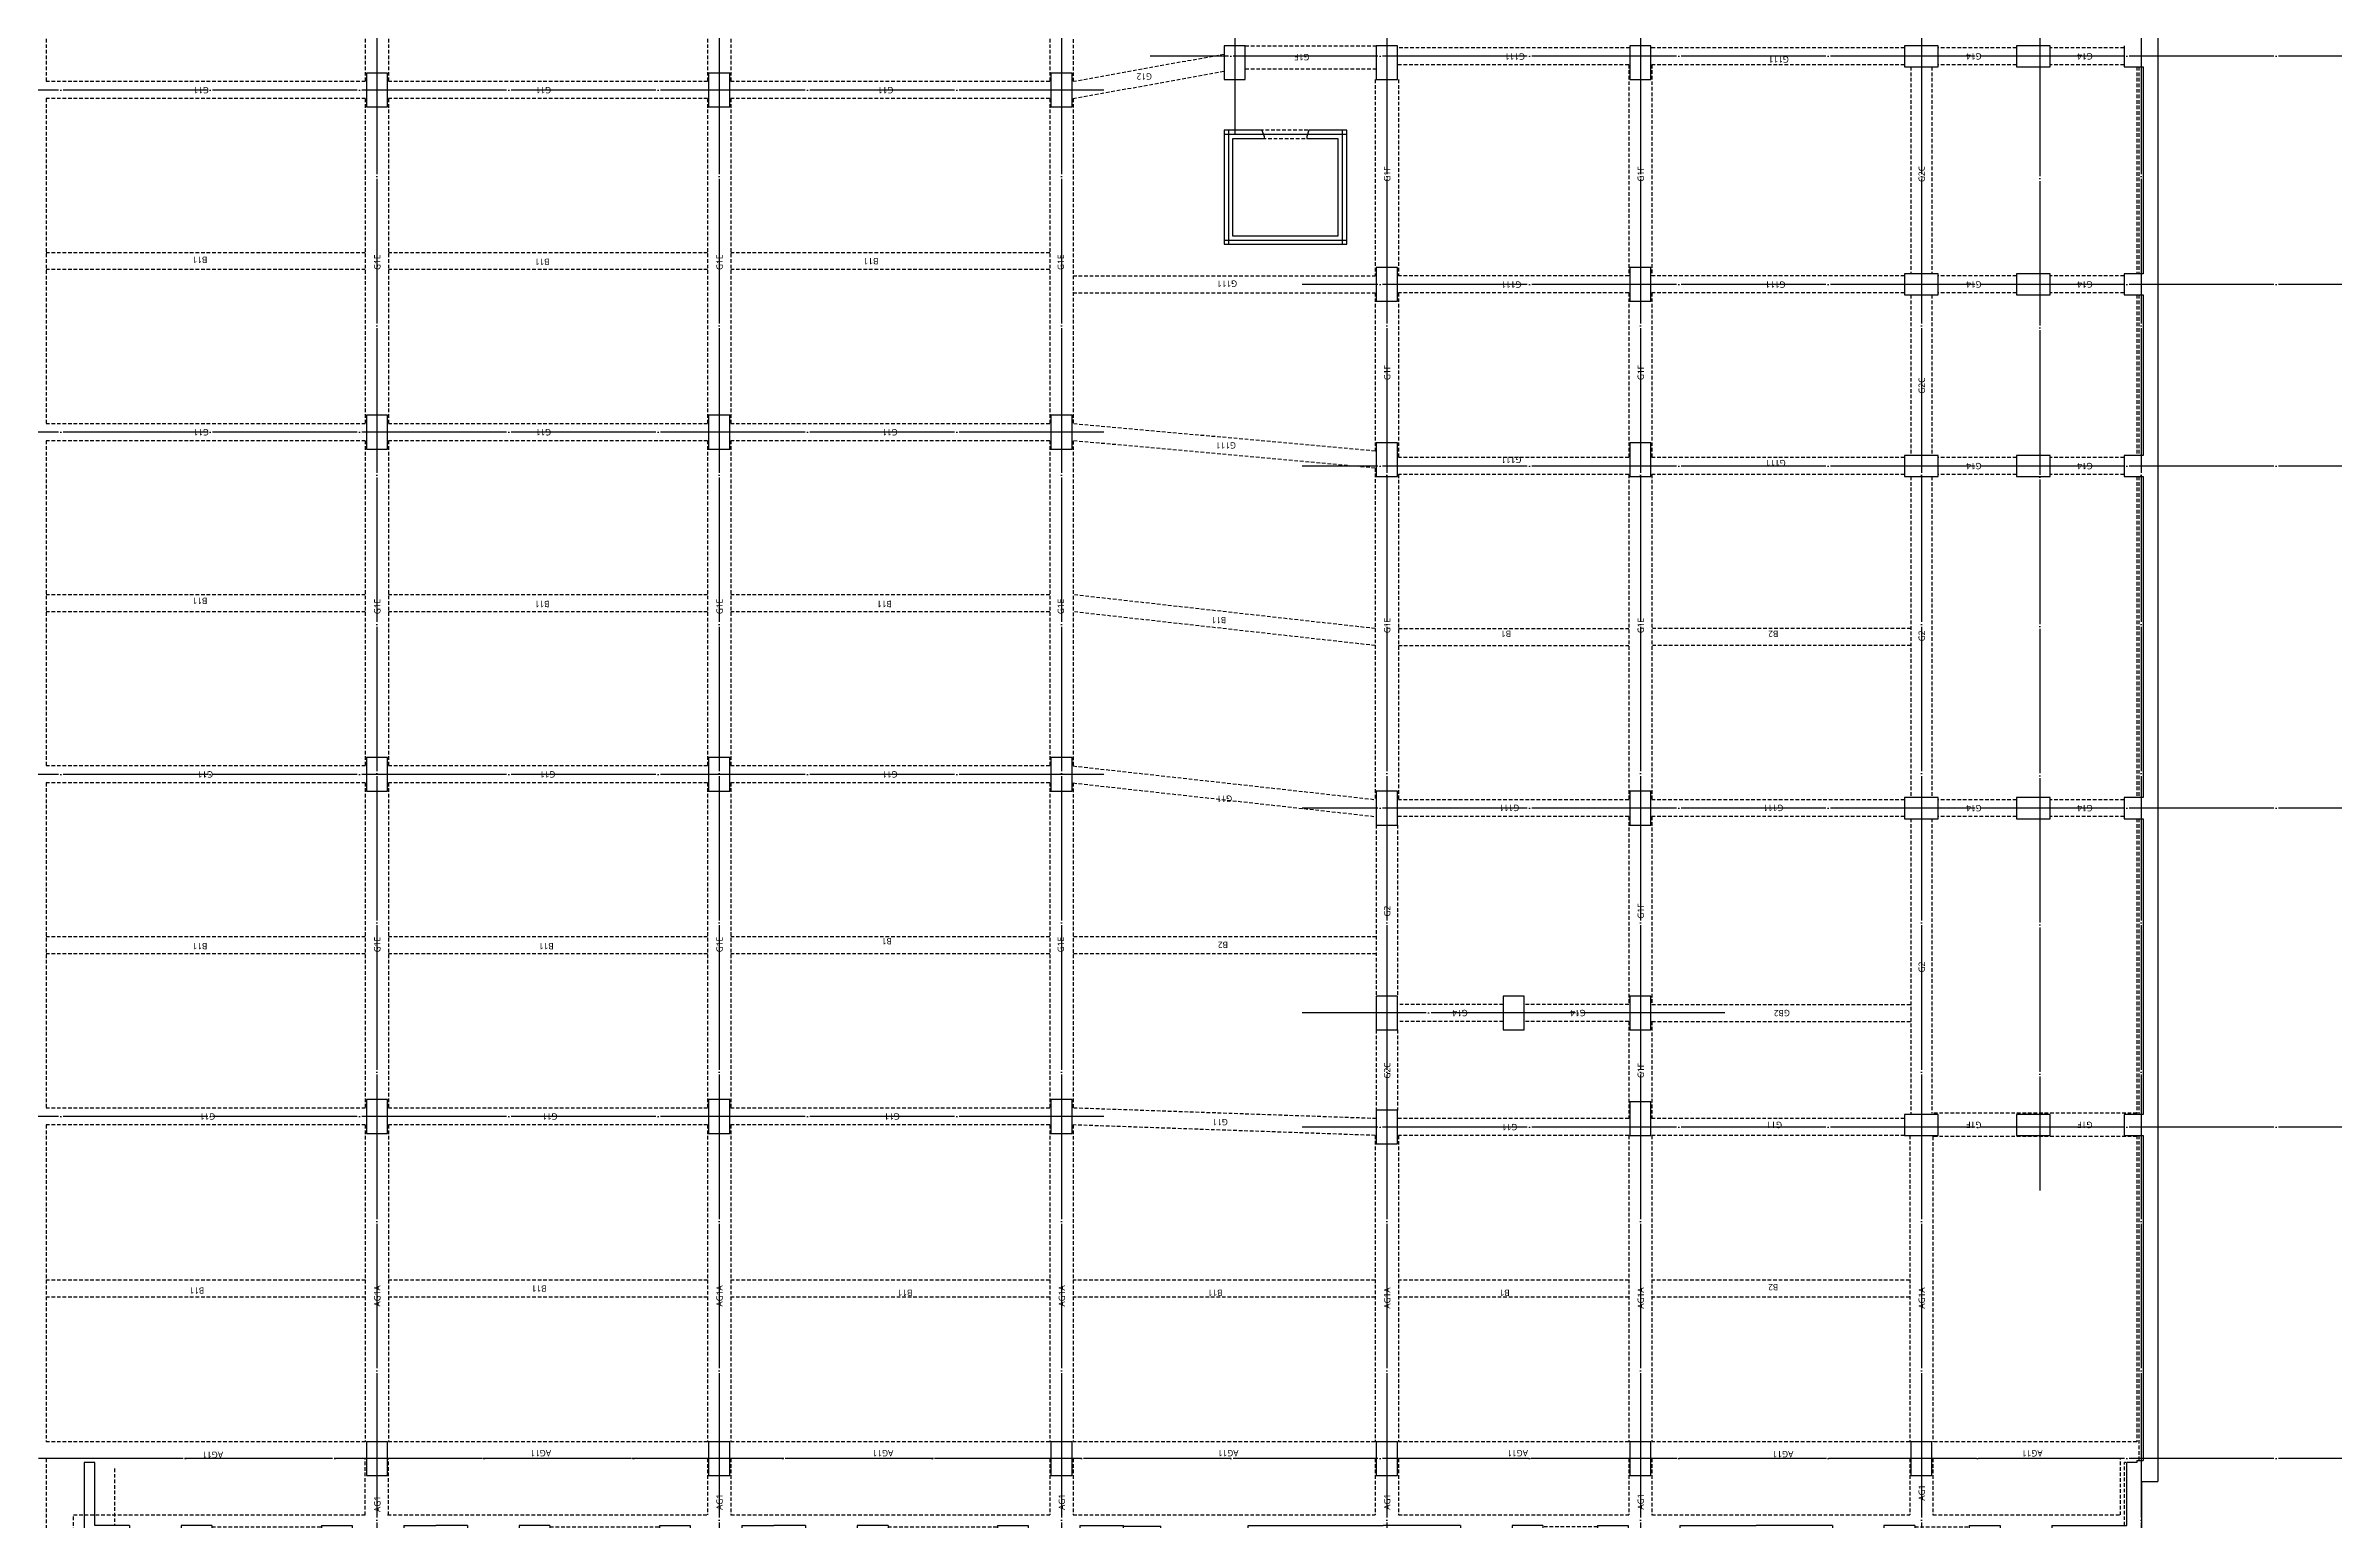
# Model space of a CAD drawing. Header units: millimetres. Extents: x 317501 to 2277231, y -321722 to 1186893.
# Drawn here: x 2078166 to 2132325, y -37458 to -2548 of the extents above; entities that cross this region are included whole.
import ezdxf
from ezdxf.enums import TextEntityAlignment as Align

# ---------------------------------------------------------------- set-up
doc = ezdxf.new("R2010")
doc.units = ezdxf.units.MM
doc.header["$LTSCALE"] = 57
for name, pattern in [('XS-지하주차장$0$CEN', [62, 60, -1, 0, -1]), ('XS-지하주차장$0$DDOT', [14, 12, -1, 0, -1]), ('XS-지하주차장$0$HID', [2.3, 1.5, -0.8])]:
    doc.linetypes.add(name, pattern=pattern)
for name, color, linetype in [('XS-지하주차장$0$AWG', 5, 'XS-지하주차장$0$HID'), ('XS-지하주차장$0$B', 9, 'XS-지하주차장$0$HID'), ('XS-지하주차장$0$CEN-P', 14, 'XS-지하주차장$0$CEN'), ('XS-지하주차장$0$COL', 2, 'Continuous'), ('XS-지하주차장$0$DASH', 8, 'Continuous'), ('XS-지하주차장$0$EL7', 7, 'Continuous'), ('XS-지하주차장$0$FP-CORE', 8, 'Continuous'), ('XS-지하주차장$0$G', 4, 'XS-지하주차장$0$HID'), ('XS-지하주차장$0$OPEN', 9, 'XS-지하주차장$0$DDOT'), ('XS-지하주차장$0$STEEL', 9, 'Continuous'), ('XS-지하주차장$0$W1', 2, 'Continuous'), ('XS-지하주차장$0$W1-H', 11, 'XS-지하주차장$0$HID'), ('XS-지하주차장$0$W2', 9, 'Continuous'), ('XS-지하주차장$0$WG', 6, 'XS-지하주차장$0$HID')]:
    doc.layers.add(name, color=color, linetype=linetype)
for name, color, linetype, plot in [('XS-지하주차장$0$B-TEXT', 7, 'Continuous', False), ('XS-지하주차장$0$DEFPOINT', 144, 'Continuous', False), ('XS-지하주차장$0$G-TEXT', 3, 'Continuous', False), ('XS-지하주차장$0$PD', 145, 'XS-지하주차장$0$HID', False)]:
    doc.layers.add(name, color=color, linetype=linetype, plot=plot)
doc.styles.add('XS-지하주차장$0$맑은 고딕', font='malgun.ttf')
doc.styles.add('XS-지하주차장$0$맑은고딕', font='malgun.ttf')

# ---------------------------------------------------------------- blocks, each defined once
blk = doc.blocks.new('XS-지하주차장$0$B2-W')
at = {"layer": 'XS-지하주차장$0$W1-H'}
for p, q in [((76805, 48690), (66600, 48690)), ((75315, 48440), (76805, 48440)), ((76805, 48440), (76805, 48690)), ((76500, 42010), (76500, 41510)), ((77300, 42010), (76500, 42010)), ((77300, 41510), (77300, 42010)), ((84600, 42010), (84600, 41510)), ((85400, 42010), (84600, 42010)), ((85400, 41510), (85400, 42010)), ((92700, 42010), (92700, 41510)), ((93500, 42010), (92700, 42010)), ((93500, 41510), (93500, 42010)), ((100800, 42010), (100800, 41510)), ((101600, 42010), (100800, 42010)), ((101600, 41510), (101600, 42010)), ((108900, 42010), (108900, 41510)), ((109700, 42010), (108900, 42010)), ((109700, 41510), (109700, 42010)), ((76500, 41510), (77300, 41510)), ((84600, 41510), (85400, 41510)), ((92700, 41510), (93500, 41510)), ((100800, 41510), (101600, 41510)), ((108900, 41510), (109700, 41510)), ((76500, 33910), (76500, 33410)), ((77300, 33910), (76500, 33910)), ((77300, 33410), (77300, 33910)), ((84600, 33910), (84600, 33410)), ((85400, 33910), (84600, 33910)), ((85400, 33410), (85400, 33910)), ((92700, 33910), (92700, 33410)), ((93500, 33910), (92700, 33910)), ((93500, 33410), (93500, 33910)), ((100800, 33910), (100800, 33410)), ((101600, 33910), (100800, 33910)), ((101600, 33410), (101600, 33910)), ((108900, 33910), (108900, 33410)), ((109700, 33910), (108900, 33910)), ((109700, 33410), (109700, 33910)), ((76500, 33410), (77300, 33410)), ((84600, 33410), (85400, 33410)), ((92700, 33410), (93500, 33410)), ((100800, 33410), (101600, 33410)), ((108900, 33410), (109700, 33410)), ((76500, 25810), (76500, 25310)), ((77300, 25810), (76500, 25810)), ((77300, 25310), (77300, 25810)), ((84600, 25810), (84600, 25310)), ((85400, 25810), (84600, 25810)), ((85400, 25310), (85400, 25810)), ((92700, 25810), (92700, 25310)), ((93500, 25810), (92700, 25810)), ((93500, 25310), (93500, 25810)), ((100800, 25810), (100800, 25310)), ((101600, 25810), (100800, 25810)), ((101600, 25310), (101600, 25810)), ((108900, 25810), (108900, 25310)), ((109700, 25810), (108900, 25810)), ((109700, 25310), (109700, 25810)), ((76500, 25310), (77300, 25310)), ((84600, 25310), (85400, 25310)), ((92700, 25310), (93500, 25310)), ((100800, 25310), (101600, 25310)), ((108900, 25310), (109700, 25310)), ((108350, 21710), (105650, 21710)), ((105650, 21710), (105650, 18810)), ((108350, 18810), (108350, 21710)), ((109550, 21710), (109550, 21210)), ((110350, 21710), (109550, 21710)), ((110350, 21210), (110350, 21710)), ((108150, 21510), (105850, 21510)), ((105850, 21510), (105850, 19010)), ((108150, 19010), (108150, 21510)), ((109550, 21210), (110350, 21210)), ((105850, 19010), (108150, 19010)), ((105650, 18810), (108350, 18810)), ((76500, 18110), (76500, 17610)), ((77300, 18110), (76500, 18110)), ((77300, 17610), (77300, 18110)), ((84350, 18110), (84350, 17610)), ((85150, 18110), (84350, 18110)), ((85150, 17610), (85150, 18110)), ((87050, 18110), (87050, 17610)), ((87850, 18110), (87050, 18110)), ((87850, 17610), (87850, 18110)), ((91900, 18110), (91900, 17610)), ((92700, 18110), (91900, 18110)), ((92700, 17610), (92700, 18110)), ((100150, 18110), (100150, 17610)), ((100950, 18110), (100150, 18110)), ((100950, 17610), (100950, 18110)), ((104300, 18110), (104300, 17610)), ((105100, 18110), (104300, 18110)), ((105100, 17610), (105100, 18110)), ((109550, 18110), (109550, 17610)), ((110350, 18110), (109550, 18110)), ((110350, 17610), (110350, 18110)), ((76500, 17610), (77300, 17610)), ((84350, 17610), (85150, 17610)), ((87050, 17610), (87850, 17610)), ((91900, 17610), (92700, 17610)), ((100150, 17610), (100950, 17610)), ((104300, 17610), (105100, 17610)), ((109550, 17610), (110350, 17610)), ((87050, 15110), (87050, 14610)), ((87850, 15110), (87050, 15110)), ((87850, 14610), (87850, 15110)), ((87050, 14610), (87850, 14610)), ((76500, 12110), (76500, 11610)), ((77300, 12110), (76500, 12110)), ((77300, 11610), (77300, 12110)), ((84550, 12110), (84550, 11610)), ((85350, 12110), (84550, 12110)), ((85350, 11610), (85350, 12110)), ((87050, 12110), (87050, 11610)), ((87850, 12110), (87050, 12110)), ((87850, 11610), (87850, 12110)), ((91900, 12110), (91900, 11610)), ((92700, 12110), (91900, 12110)), ((92700, 11610), (92700, 12110)), ((100150, 12110), (100150, 11610)), ((100950, 12110), (100150, 12110)), ((100950, 11610), (100950, 12110)), ((104300, 12110), (104300, 11610)), ((105100, 12110), (104300, 12110)), ((105100, 11610), (105100, 12110)), ((109550, 12110), (109550, 11610)), ((110350, 12110), (109550, 12110)), ((110350, 11610), (110350, 12110)), ((76500, 11610), (77300, 11610)), ((84550, 11610), (85350, 11610)), ((87050, 11610), (87850, 11610)), ((91900, 11610), (92700, 11610)), ((100150, 11610), (100950, 11610)), ((104300, 11610), (105100, 11610)), ((109550, 11610), (110350, 11610)), ((76500, 5460), (76500, 4960)), ((77300, 5460), (76500, 5460)), ((77300, 4960), (77300, 5460)), ((85050, 5610), (84550, 5610)), ((84550, 5610), (84550, 4810)), ((85050, 4810), (85050, 5610)), ((92550, 5610), (92050, 5610)), ((92050, 5610), (92050, 4810)), ((92550, 4810), (92550, 5610)), ((100650, 5610), (100150, 5610)), ((100150, 5610), (100150, 4810)), ((100650, 4810), (100650, 5610)), ((104950, 5610), (104450, 5610)), ((104450, 5610), (104450, 4810)), ((104950, 4810), (104950, 5610)), ((110350, 5610), (109850, 5610)), ((109850, 5610), (109850, 4810)), ((76500, 4960), (77300, 4960)), ((84550, 4810), (85050, 4810)), ((92050, 4810), (92550, 4810)), ((100150, 4810), (100650, 4810)), ((104450, 4810), (104950, 4810)), ((109850, 4810), (110350, 4810)), ((85050, 2960), (84550, 2960)), ((84550, 2960), (84550, 2160)), ((85050, 2160), (85050, 2960)), ((92550, 2960), (92050, 2960)), ((92050, 2960), (92050, 2160)), ((92550, 2160), (92550, 2960)), ((100650, 2960), (100150, 2960)), ((100150, 2960), (100150, 2160)), ((100650, 2160), (100650, 2960)), ((104950, 2960), (104450, 2960)), ((104450, 2960), (104450, 2160)), ((104950, 2160), (104950, 2960)), ((110350, 2960), (109850, 2960)), ((109850, 2960), (109850, 2160)), ((110350, 2160), (110350, 2960)), ((84550, 2160), (85050, 2160)), ((92050, 2160), (92550, 2160)), ((100150, 2160), (100650, 2160)), ((104450, 2160), (104950, 2160)), ((109850, 2160), (110350, 2160)), ((75315, 400), (76805, 400)), ((76805, 110), (76805, 400)), ((76855, 110), (76805, 110)), ((76855, 110), (76855, 60)), ((84550, 60), (76855, 60)), ((85050, 410), (84550, 410)), ((84550, 410), (84550, 60)), ((85050, 60), (85050, 410)), ((92050, 60), (85050, 60)), ((92550, 410), (92050, 410)), ((92050, 410), (92050, 60)), ((92550, 60), (92550, 410)), ((100150, 60), (92550, 60)), ((100650, 410), (100150, 410)), ((100150, 410), (100150, 60)), ((100650, 60), (100650, 410)), ((104450, 60), (100650, 60)), ((104950, 410), (104450, 410)), ((104450, 410), (104450, 60)), ((104950, 60), (104950, 410)), ((109850, 60), (104950, 60)), ((110350, 410), (109850, 410)), ((109850, 410), (109850, 60)), ((76355, 0), (66750, 0)), ((76355, 0), (76355, -390)), ((133350, -390), (76355, -390))]:
    blk.add_line(p, q, dxfattribs=at)
blk = doc.blocks.new('XS-지하주차장$0$B1-4')
at = {"layer": 'XS-지하주차장$0$DASH'}
h = blk.add_hatch(dxfattribs=at)
h.set_pattern_fill('DASH', color=256, scale=350, angle=180, style=0)
h.set_pattern_definition([(2e-15, (-352465.525, 3658.91), (43.75, 43.75), [43.75, -43.75])])
h.paths.add_polyline_path([(25465, 5635), (24595, 5635), (24595, 3100), (25465, 3100)])
at = {"layer": 'XS-지하주차장$0$EL7'}
for p, q in [((27795, 7755), (27795, 6565)), ((27795, 4900), (27795, 3330))]:
    blk.add_line(p, q, dxfattribs=at)
at = {"layer": 'XS-지하주차장$0$FP-CORE'}
for p, q in [((27370, 1620), (27370, 2850)), ((29190, 2850), (27370, 1620)), ((29190, 1482), (29190, 2850)), ((26760, 1617), (26760, 250)), ((29190, 1617), (26760, 1617)), ((29190, 1482), (26760, 1482)), ((29100, 1480), (26760, 250)), ((29100, 1480), (29100, 250))]:
    blk.add_line(p, q, dxfattribs=at)
at = {"layer": 'XS-지하주차장$0$OPEN'}
for p, q in [((25290, 7025), (24595, 8610)), ((25290, 8610), (24595, 7025)), ((27795, 3100), (30095, 8465)), ((27795, 8465), (30095, 3100))]:
    blk.add_line(p, q, dxfattribs=at)
at = {"layer": 'XS-지하주차장$0$PD'}
for p, q in [((720, 10065), (720, 8715)), ((3025, 8685), (5615, 8685)), ((11025, 8685), (13615, 8685)), ((19025, 8685), (21615, 8685)), ((35815, 8685), (34525, 8685)), ((43325, 8685), (44615, 8685)), ((935, 8465), (935, 7315)), ((7705, 8465), (7705, 7315)), ((8935, 8465), (8935, 7315)), ((15705, 8465), (15705, 7315)), ((16935, 8465), (16935, 7315)), ((23705, 8465), (23705, 7315)), ((30745, 8465), (30745, 7555)), ((31365, 8465), (31365, 7555)), ((38975, 8465), (38975, 7555)), ((40165, 8465), (40165, 7555)), ((47775, 8465), (47775, 7555)), ((935, 7315), (250, 7315)), ((7705, 7315), (8195, 7315)), ((8935, 7315), (8445, 7315)), ((15705, 7315), (16195, 7315)), ((16935, 7315), (16445, 7315)), ((23705, 7315), (24345, 7315)), ((31365, 7555), (30745, 7555)), ((38975, 7555), (39445, 7555)), ((40165, 7555), (39695, 7555)), ((47775, 7555), (48340, 7555)), ((2655, 5575), (3095, 5575)), ((2655, 5575), (2655, 5120)), ((3095, 5575), (3095, 5120)), ((5985, 5575), (5545, 5575)), ((5545, 5575), (5545, 5120)), ((5985, 5575), (5985, 5120)), ((10655, 5575), (11095, 5575)), ((10655, 5575), (10655, 5120)), ((11095, 5575), (11095, 5120)), ((13985, 5575), (13545, 5575)), ((13545, 5575), (13545, 5120)), ((13985, 5575), (13985, 5120)), ((18655, 5575), (19095, 5575)), ((18655, 5575), (18655, 5120)), ((19095, 5575), (19095, 5120)), ((21985, 5575), (21545, 5575)), ((21545, 5575), (21545, 5120)), ((21985, 5575), (21985, 5120)), ((2655, 5120), (3095, 5120)), ((5985, 5120), (5545, 5120)), ((10655, 5120), (11095, 5120)), ((13985, 5120), (13545, 5120)), ((18655, 5120), (19095, 5120)), ((21985, 5120), (21545, 5120))]:
    blk.add_line(p, q, dxfattribs=at)
at = {"layer": 'XS-지하주차장$0$STEEL'}
for p, q in [((24595, 5665), (25495, 5665)), ((24595, 5635), (25465, 5635)), ((25465, 3100), (25465, 5635)), ((25495, 3100), (25495, 5665))]:
    blk.add_line(p, q, dxfattribs=at)
at = {"layer": 'XS-지하주차장$0$W1'}
for p, q in [((250, 10205), (0, 10205)), ((0, 10205), (0, 0)), ((250, 8715), (250, 10205)), ((48340, 8715), (48340, 10205)), ((48580, 10205), (48340, 10205)), ((48690, 9755), (48690, 150)), ((1075, 8715), (250, 8715)), ((1075, 8715), (1075, 8465)), ((3025, 8715), (2295, 8715)), ((2295, 8715), (2295, 8465)), ((3025, 8715), (3025, 7675)), ((5615, 8715), (6345, 8715)), ((5615, 8715), (5615, 7675)), ((6345, 8715), (6345, 8465)), ((7565, 8715), (8320, 8715)), ((7565, 8715), (7565, 8465)), ((9075, 8715), (8320, 8715)), ((9075, 8715), (9075, 8465)), ((11025, 8715), (10295, 8715)), ((10295, 8715), (10295, 8465)), ((11025, 8715), (11025, 7675)), ((13615, 8715), (14345, 8715)), ((13615, 8715), (13615, 7675)), ((14345, 8715), (14345, 8465)), ((15565, 8715), (16320, 8715)), ((15565, 8715), (15565, 8465)), ((17075, 8715), (16320, 8715)), ((17075, 8715), (17075, 8465)), ((19025, 8715), (18295, 8715)), ((18295, 8715), (18295, 8465)), ((19025, 8715), (19025, 7675)), ((21615, 8715), (22345, 8715)), ((21615, 8715), (21615, 7675)), ((22345, 8715), (22345, 8465)), ((23565, 8715), (24595, 8715)), ((23565, 8715), (23565, 8465)), ((24595, 6875), (24595, 8715)), ((27545, 8715), (30745, 8715)), ((27545, 7755), (27545, 8715)), ((32575, 8715), (30745, 8715)), ((32575, 8715), (32575, 8465)), ((34525, 8715), (33795, 8715)), ((33795, 8715), (33795, 8465)), ((34525, 8715), (34525, 7105)), ((35815, 8715), (36545, 8715)), ((35815, 8715), (35815, 7105)), ((36545, 8715), (36545, 8465)), ((37765, 8715), (39570, 8715)), ((37765, 8715), (37765, 8465)), ((41375, 8715), (39570, 8715)), ((41375, 8715), (41375, 8465)), ((43325, 8715), (42595, 8715)), ((42595, 8715), (42595, 8465)), ((43325, 8715), (43325, 7105)), ((44615, 8715), (45345, 8715)), ((44615, 8715), (44615, 7105)), ((45345, 8715), (45345, 8465)), ((46565, 8715), (48340, 8715)), ((46565, 8715), (46565, 8465)), ((1075, 8465), (250, 8465)), ((250, 8465), (250, 6350)), ((2775, 8465), (2295, 8465)), ((2775, 8465), (2775, 7425)), ((5865, 8465), (6345, 8465)), ((5865, 8465), (5865, 7425)), ((7565, 8465), (8195, 8465)), ((8195, 8465), (8195, 6350)), ((8445, 8465), (8445, 5550)), ((9075, 8465), (8445, 8465)), ((10775, 8465), (10295, 8465)), ((10775, 8465), (10775, 7425)), ((13865, 8465), (14345, 8465)), ((13865, 8465), (13865, 7425)), ((15565, 8465), (16195, 8465)), ((16195, 8465), (16195, 5550)), ((16445, 8465), (16445, 7675)), ((17075, 8465), (16445, 8465)), ((18775, 8465), (18295, 8465)), ((18775, 8465), (18775, 7425)), ((21865, 8465), (22345, 8465)), ((21865, 8465), (21865, 7425)), ((23565, 8465), (24345, 8465)), ((24345, 8465), (24345, 7675)), ((27795, 8465), (30095, 8465)), ((27795, 7755), (27795, 8465)), ((30095, 3100), (30095, 8465)), ((30345, 3100), (30345, 8465)), ((30345, 8465), (30745, 8465)), ((32575, 8465), (30745, 8465)), ((34275, 8465), (33795, 8465)), ((34275, 8465), (34275, 6855)), ((36065, 8465), (36545, 8465)), ((36065, 8465), (36065, 6855)), ((37765, 8465), (39445, 8465)), ((39445, 8465), (39445, 4200)), ((39695, 8465), (39695, 4200)), ((41375, 8465), (39695, 8465)), ((43075, 8465), (42595, 8465)), ((43075, 8465), (43075, 6855)), ((44865, 8465), (45345, 8465)), ((44865, 8465), (44865, 6855)), ((46565, 8465), (48340, 8465)), ((48340, 8465), (48340, 1265)), ((4320, 7675), (3025, 7675)), ((4320, 7675), (5615, 7675)), ((12320, 7675), (11025, 7675)), ((12320, 7675), (13615, 7675)), ((16445, 7675), (17075, 7675)), ((17075, 7675), (17075, 5550)), ((20320, 7675), (19025, 7675)), ((20320, 7675), (21615, 7675)), ((24345, 7675), (23795, 7675)), ((23795, 7675), (23795, 6875)), ((27545, 7755), (27795, 7755)), ((4195, 7425), (2775, 7425)), ((4195, 5550), (4195, 7425)), ((4445, 7425), (5865, 7425)), ((4445, 6350), (4445, 7425)), ((12195, 7425), (10775, 7425)), ((12195, 6350), (12195, 7425)), ((12445, 6350), (12445, 7425)), ((12445, 7425), (13865, 7425)), ((20195, 7425), (18775, 7425)), ((20195, 6875), (20195, 7425)), ((20995, 7425), (21865, 7425)), ((20995, 7425), (20995, 6875)), ((35170, 7105), (34525, 7105)), ((35170, 7105), (35815, 7105)), ((43970, 7105), (43325, 7105)), ((43970, 7105), (44615, 7105)), ((20195, 6875), (20995, 6875)), ((24595, 6875), (23795, 6875)), ((27545, 6565), (27545, 4900)), ((27545, 6565), (27795, 6565)), ((27795, 4900), (27795, 6565)), ((35045, 6855), (34275, 6855)), ((35045, 4200), (35045, 6855)), ((35295, 6855), (36065, 6855)), ((35295, 4200), (35295, 6855)), ((43845, 6855), (43075, 6855)), ((43845, 4200), (43845, 6855)), ((44095, 6855), (44865, 6855)), ((44095, 4200), (44095, 6855)), ((800, 6350), (250, 6350)), ((800, 6350), (800, 5550)), ((4995, 6350), (4445, 6350)), ((4995, 6350), (4995, 5550)), ((7645, 6350), (8195, 6350)), ((7645, 6350), (7645, 5550)), ((11920, 6350), (12195, 6350)), ((11920, 5550), (11920, 6350)), ((12445, 6350), (12720, 6350)), ((12720, 6350), (12720, 5550)), ((250, 5550), (250, 1565)), ((800, 5550), (250, 5550)), ((4995, 5550), (4195, 5550)), ((7645, 5550), (8445, 5550)), ((11920, 5550), (12720, 5550)), ((16195, 5550), (17075, 5550)), ((24345, 5665), (24345, 1565)), ((24345, 5665), (24595, 5665)), ((24595, 3100), (24595, 5665)), ((27545, 4900), (27795, 4900)), ((35295, 4200), (35045, 4200)), ((39695, 4200), (39445, 4200)), ((44095, 4200), (43845, 4200)), ((27545, 3330), (27795, 3330)), ((27545, 3100), (27545, 3330)), ((27795, 3100), (27795, 3330)), ((24595, 3100), (25595, 3100)), ((24595, 250), (24595, 2850)), ((24595, 2850), (25595, 2850)), ((25595, 3100), (25595, 2850)), ((26705, 3100), (27545, 3100)), ((26705, 3100), (26705, 2850)), ((26705, 2850), (30495, 2850)), ((27795, 3100), (30095, 3100)), ((30345, 3100), (30745, 3100)), ((30495, 250), (30495, 2850)), ((30745, 3100), (30745, 1265)), ((35045, 1265), (35045, 3200)), ((35295, 3200), (35045, 3200)), ((35295, 1265), (35295, 3200)), ((39695, 3200), (39445, 3200)), ((39445, 3200), (39445, 1265)), ((39695, 3200), (39695, 1265)), ((43845, 1265), (43845, 3200)), ((44095, 3200), (43845, 3200)), ((44095, 1265), (44095, 3200)), ((800, 1565), (250, 1565)), ((800, 1565), (800, 765)), ((4995, 1565), (4195, 1565)), ((4195, 1565), (4195, 0)), ((4995, 1565), (4995, 765)), ((8445, 1565), (7645, 1565)), ((7645, 1565), (7645, 765)), ((8445, 1565), (8445, 0)), ((12720, 1565), (11920, 1565)), ((11920, 1565), (11920, 765)), ((12720, 1565), (12720, 765)), ((16995, 1565), (16195, 1565)), ((16195, 1565), (16195, 0)), ((16995, 1565), (16995, 765)), ((20995, 1565), (20195, 1565)), ((20195, 1565), (20195, 0)), ((20995, 1565), (20995, 765)), ((24345, 1565), (23795, 1565)), ((23795, 1565), (23795, 765)), ((30745, 1265), (31990, 1265)), ((31990, 1265), (31990, 1015)), ((33700, 1265), (35045, 1265)), ((33700, 1265), (33700, 1015)), ((36580, 1265), (35295, 1265)), ((39445, 1265), (38350, 1265)), ((38350, 1265), (38350, 1015)), ((39695, 1265), (40790, 1265)), ((40790, 1265), (40790, 1015)), ((42500, 1265), (43845, 1265)), ((42500, 1265), (42500, 1015)), ((45440, 1265), (44095, 1265)), ((45440, 1265), (45440, 1015)), ((48340, 1265), (47150, 1265)), ((47150, 1265), (47150, 1015)), ((800, 765), (250, 765)), ((250, 765), (250, 0)), ((4995, 765), (4445, 765)), ((4445, 765), (4445, 0)), ((8195, 765), (7645, 765)), ((8195, 765), (8195, 0)), ((11920, 765), (12195, 765)), ((12195, 765), (12195, 0)), ((12720, 765), (12445, 765)), ((12445, 765), (12445, 0)), ((16445, 765), (16445, 0)), ((16445, 765), (16995, 765)), ((20995, 765), (20445, 765)), ((20445, 765), (20445, 0)), ((24345, 765), (23795, 765)), ((24345, 765), (24345, 0)), ((30995, 1015), (31990, 1015)), ((33700, 1015), (35045, 1015)), ((35045, 1015), (35045, -300)), ((36580, 1015), (35295, 1015)), ((35295, 1015), (35295, -300)), ((39445, 1015), (38350, 1015)), ((39445, 1015), (39445, -300)), ((39695, 1015), (39695, -300)), ((39695, 1015), (40790, 1015)), ((42500, 1015), (43295, 1015)), ((43845, 765), (43845, -300)), ((45440, 1015), (44095, 1015)), ((44095, 1015), (44095, -300)), ((48340, 1015), (47150, 1015)), ((48340, 1015), (48340, -300)), ((250, 0), (0, 0)), ((4445, 0), (4195, 0)), ((8195, 0), (8445, 0)), ((12445, 0), (12195, 0)), ((16195, 0), (16445, 0)), ((20445, 0), (20195, 0)), ((24595, 250), (30495, 250)), ((30745, 465), (30745, -300)), ((30495, 0), (24345, 0)), ((30495, -300), (30495, 0)), ((30745, -300), (30495, -300)), ((35295, -300), (35045, -300)), ((39695, -300), (39445, -300)), ((44095, -300), (43845, -300)), ((48340, -300), (48580, -300))]:
    blk.add_line(p, q, dxfattribs=at)
at = {"layer": 'XS-지하주차장$0$W2'}
for p, q in [((24595, 8700), (25480, 8700)), ((25480, 6935), (25480, 8700)), ((24595, 8610), (25290, 8610)), ((25290, 7025), (25290, 8610)), ((24595, 7025), (25290, 7025)), ((24595, 6935), (25480, 6935))]:
    blk.add_line(p, q, dxfattribs=at)
at = {"layer": 'XS-지하주차장$0$DEFPOINT', "color": 1, "style": 'XS-지하주차장$0$맑은고딕', "width": 0.8}
for s, p in [('800X800', (20595, 6975)), ('800X800', (24195, 6975)), ('800X800', (525, 5650)), ('800X800', (4595, 5650)), ('800X800', (8045, 5650)), ('800X800', (12320, 5650)), ('880X2125', (16635, 5650)), ('800X800', (525, 1465)), ('800X800', (4595, 1465)), ('800X800', (8045, 1465)), ('800X800', (12320, 1465)), ('800X800', (16595, 1465)), ('800X800', (20595, 1465)), ('800X800', (24070, 1465))]:
    blk.add_text(s, height=50, dxfattribs=at).set_placement(p, align=Align.MIDDLE_CENTER)

msp = doc.modelspace()

# ---------------------------------------------------------------- linework, layer by layer
at = {"layer": 'XS-지하주차장$0$AWG'}
for p, q in [((2127263.6, -37333.4), (2127263.6, -35998.4)), ((2078823.6, -39948.4), (2078823.6, -37333.4)), ((2078823.6, -37333.4), (2085753.6, -37333.4)), ((2086253.6, -37333.4), (2093828.6, -37333.4)), ((2094378.6, -37333.4), (2101928.6, -37333.4)), ((2102478.6, -37333.4), (2109628.6, -37333.4)), ((2110178.6, -37333.4), (2115628.6, -37333.4)), ((2116178.6, -37333.4), (2122278.6, -37333.4)), ((2122828.6, -37333.4), (2127263.6, -37333.4))]:
    msp.add_line(p, q, dxfattribs=at)
at = {"layer": 'XS-지하주차장$0$B'}
for p, q in [((2085728.6, -7448.4), (2078178.6, -7448.4)), ((2093828.6, -7448.4), (2086278.6, -7448.4)), ((2101928.6, -7448.4), (2094378.6, -7448.4)), ((2085728.6, -7848.4), (2078178.6, -7848.4)), ((2093828.6, -7848.4), (2086278.6, -7848.4)), ((2101928.6, -7848.4), (2094378.6, -7848.4)), ((2085728.6, -15548.4), (2078178.6, -15548.4)), ((2093828.6, -15548.4), (2086278.6, -15548.4)), ((2101928.6, -15548.4), (2094378.6, -15548.4)), ((2109628.6, -16347.1), (2102478.6, -15547.1)), ((2085728.6, -15948.4), (2078178.6, -15948.4)), ((2093828.6, -15948.4), (2086278.6, -15948.4)), ((2101928.6, -15948.4), (2094378.6, -15948.4)), ((2109628.6, -16749.6), (2102478.6, -15949.6)), ((2110178.6, -16348.4), (2115628.6, -16348.4)), ((2110178.6, -16748.4), (2115628.6, -16748.4)), ((2122303.6, -16348.4), (2116178.6, -16348.4)), ((2122303.6, -16748.4), (2116178.6, -16748.4)), ((2085728.6, -23648.4), (2078178.6, -23648.4)), ((2093828.6, -23648.4), (2086278.6, -23648.4)), ((2101928.6, -23648.4), (2094378.6, -23648.4)), ((2109653.6, -23648.4), (2102478.6, -23648.4)), ((2085728.6, -24048.4), (2078178.6, -24048.4)), ((2093828.6, -24048.4), (2086278.6, -24048.4)), ((2101928.6, -24048.4), (2094378.6, -24048.4)), ((2109653.6, -24048.4), (2102478.6, -24048.4)), ((2085728.6, -31773.4), (2078178.6, -31773.4)), ((2093828.6, -31773.4), (2086278.6, -31773.4)), ((2101928.6, -31773.4), (2094378.6, -31773.4)), ((2109628.6, -31773.4), (2102478.6, -31773.4)), ((2115628.6, -31773.4), (2110178.6, -31773.4)), ((2122278.6, -31773.4), (2116178.6, -31773.4)), ((2085728.6, -32173.4), (2078178.6, -32173.4)), ((2093828.6, -32173.4), (2086278.6, -32173.4)), ((2101928.6, -32173.4), (2094378.6, -32173.4)), ((2109628.6, -32173.4), (2102478.6, -32173.4)), ((2115628.6, -32173.4), (2110178.6, -32173.4)), ((2122278.6, -32173.4), (2116178.6, -32173.4))]:
    msp.add_line(p, q, dxfattribs=at)
at = {"layer": 'XS-지하주차장$0$CEN-P'}
for p, q in [((2086003.6, 75581.6), (2086003.6, -148398.4)), ((2094103.6, 75581.6), (2094103.6, -148398.4)), ((2102203.6, 75581.6), (2102203.6, -148398.4)), ((2115903.6, 75581.6), (2115903.6, -148398.4)), ((2122553.6, 75581.6), (2122553.6, -148398.4)), ((2127753.6, 75581.6), (2127753.6, -148398.4)), ((2108953.6, -4648.4), (2106053.6, -4648.4)), ((2106153.6, -4548.4), (2106153.6, -7248.4)), ((2108853.6, -7248.4), (2108853.6, -4548.4)), ((2106053.6, -7148.4), (2108953.6, -7148.4)), ((2148563.6, -28148.4), (2107903.6, -28148.4))]:
    msp.add_line(p, q, dxfattribs=at)
at = {"layer": 'XS-지하주차장$0$CEN-P', "color": 124}
for p, q in [((2109903.6, 75581.6), (2109903.6, -37768.4)), ((2106303.6, 5001.6), (2106303.6, -4648.4)), ((2125353.6, 4851.6), (2125353.6, -29648.4)), ((2148563.6, -2798.4), (2104303.6, -2798.4)), ((2148563.6, -8198.4), (2107903.6, -8198.4)), ((2148563.6, -12498.4), (2107903.6, -12498.4)), ((2148563.6, -20598.4), (2107903.6, -20598.4)), ((2117903.6, -25448.4), (2107903.6, -25448.4))]:
    msp.add_line(p, q, dxfattribs=at)
at = {"layer": 'XS-지하주차장$0$CEN-P', "color": 181}
for p, q in [((2103203.6, -3598.4), (2076903.6, -3598.4)), ((2103203.6, -11698.4), (2076903.6, -11698.4)), ((2103203.6, -19798.4), (2076903.6, -19798.4)), ((2103203.6, -27898.4), (2076903.6, -27898.4)), ((2148563.6, -35998.4), (2076903.6, -35998.4))]:
    msp.add_line(p, q, dxfattribs=at)
at = {"layer": 'XS-지하주차장$0$COL'}
for p, q in [((2128153.6, 20451.6), (2128153.6, -36543.4)), ((2127353.6, -2548.4), (2127353.6, -3048.4)), ((2127353.6, -3048.4), (2127803.6, -3048.4)), ((2127803.6, -3048.4), (2127803.6, -7948.4)), ((2106948.6, -4548.4), (2106053.6, -4548.4)), ((2106053.6, -4548.4), (2106053.6, -7248.4)), ((2106998.6, -4748.4), (2106253.6, -4748.4)), ((2106253.6, -4748.4), (2106253.6, -7048.4)), ((2106948.6, -4548.4), (2106998.6, -4698.4)), ((2106998.6, -4698.4), (2106998.6, -4748.4)), ((2108058.6, -4548.4), (2108008.6, -4698.4)), ((2108008.6, -4698.4), (2108008.6, -4748.4)), ((2108753.6, -4748.4), (2108008.6, -4748.4)), ((2108953.6, -4548.4), (2108058.6, -4548.4)), ((2108753.6, -7048.4), (2108753.6, -4748.4)), ((2108953.6, -7248.4), (2108953.6, -4548.4)), ((2106053.6, -7248.4), (2108953.6, -7248.4)), ((2106253.6, -7048.4), (2108753.6, -7048.4)), ((2127803.6, -7948.4), (2127353.6, -7948.4)), ((2127353.6, -7948.4), (2127353.6, -8448.4)), ((2127353.6, -8448.4), (2127803.6, -8448.4)), ((2127803.6, -8448.4), (2127803.6, -12248.4)), ((2127803.6, -12248.4), (2127353.6, -12248.4)), ((2127353.6, -12248.4), (2127353.6, -12748.4)), ((2127353.6, -12748.4), (2127803.6, -12748.4)), ((2127803.6, -12748.4), (2127803.6, -20348.4)), ((2127803.6, -20348.4), (2127353.6, -20348.4)), ((2127353.6, -20348.4), (2127353.6, -20848.4)), ((2127353.6, -20848.4), (2127803.6, -20848.4)), ((2127803.6, -20848.4), (2127803.6, -27848.4)), ((2127803.6, -27848.4), (2127353.6, -27848.4)), ((2127353.6, -27848.4), (2127353.6, -28348.4)), ((2127353.6, -28348.4), (2127803.6, -28348.4)), ((2127803.6, -28348.4), (2127803.6, -36043.4)), ((2127653.6, -36043.4), (2127653.6, -36093.4)), ((2127653.6, -36043.4), (2127803.6, -36043.4)), ((2127763.6, -36543.4), (2128153.6, -36543.4))]:
    msp.add_line(p, q, dxfattribs=at)
for points in [[(2106053.6, -3348.4), (2106553.6, -3348.4), (2106553.6, -2548.4), (2106053.6, -2548.4)], [(2109653.6, -3348.4), (2110153.6, -3348.4), (2110153.6, -2548.4), (2109653.6, -2548.4)], [(2115653.6, -3348.4), (2116153.6, -3348.4), (2116153.6, -2548.4), (2115653.6, -2548.4)], [(2122153.6, -2548.4), (2122153.6, -3048.4), (2122953.6, -3048.4), (2122953.6, -2548.4)], [(2124803.6, -2548.4), (2124803.6, -3048.4), (2125603.6, -3048.4), (2125603.6, -2548.4)], [(2085753.6, -3998.4), (2086253.6, -3998.4), (2086253.6, -3198.4), (2085753.6, -3198.4)], [(2093853.6, -3998.4), (2094353.6, -3998.4), (2094353.6, -3198.4), (2093853.6, -3198.4)], [(2101953.6, -3998.4), (2102453.6, -3998.4), (2102453.6, -3198.4), (2101953.6, -3198.4)], [(2109653.6, -8598.4), (2110153.6, -8598.4), (2110153.6, -7798.4), (2109653.6, -7798.4)], [(2115653.6, -8598.4), (2116153.6, -8598.4), (2116153.6, -7798.4), (2115653.6, -7798.4)], [(2122153.6, -7948.4), (2122153.6, -8448.4), (2122953.6, -8448.4), (2122953.6, -7948.4)], [(2124803.6, -7948.4), (2124803.6, -8448.4), (2125603.6, -8448.4), (2125603.6, -7948.4)], [(2085753.6, -12098.4), (2086253.6, -12098.4), (2086253.6, -11298.4), (2085753.6, -11298.4)], [(2093853.6, -12098.4), (2094353.6, -12098.4), (2094353.6, -11298.4), (2093853.6, -11298.4)], [(2101953.6, -12098.4), (2102453.6, -12098.4), (2102453.6, -11298.4), (2101953.6, -11298.4)], [(2109653.6, -12748.4), (2110153.6, -12748.4), (2110153.6, -11948.4), (2109653.6, -11948.4)], [(2115653.6, -12748.4), (2116153.6, -12748.4), (2116153.6, -11948.4), (2115653.6, -11948.4)], [(2122153.6, -12248.4), (2122153.6, -12748.4), (2122953.6, -12748.4), (2122953.6, -12248.4)], [(2124803.6, -12248.4), (2124803.6, -12748.4), (2125603.6, -12748.4), (2125603.6, -12248.4)], [(2085753.6, -20198.4), (2086253.6, -20198.4), (2086253.6, -19398.4), (2085753.6, -19398.4)], [(2093853.6, -20198.4), (2094353.6, -20198.4), (2094353.6, -19398.4), (2093853.6, -19398.4)], [(2101953.6, -20198.4), (2102453.6, -20198.4), (2102453.6, -19398.4), (2101953.6, -19398.4)], [(2109653.6, -20998.4), (2110153.6, -20998.4), (2110153.6, -20198.4), (2109653.6, -20198.4)], [(2115653.6, -20998.4), (2116153.6, -20998.4), (2116153.6, -20198.4), (2115653.6, -20198.4)], [(2122153.6, -20348.4), (2122153.6, -20848.4), (2122953.6, -20848.4), (2122953.6, -20348.4)], [(2124803.6, -20348.4), (2124803.6, -20848.4), (2125603.6, -20848.4), (2125603.6, -20348.4)], [(2109653.6, -25848.4), (2110153.6, -25848.4), (2110153.6, -25048.4), (2109653.6, -25048.4)], [(2112653.6, -25848.4), (2113153.6, -25848.4), (2113153.6, -25048.4), (2112653.6, -25048.4)], [(2115653.6, -25848.4), (2116153.6, -25848.4), (2116153.6, -25048.4), (2115653.6, -25048.4)], [(2085753.6, -28298.4), (2086253.6, -28298.4), (2086253.6, -27498.4), (2085753.6, -27498.4)], [(2093853.6, -28298.4), (2094353.6, -28298.4), (2094353.6, -27498.4), (2093853.6, -27498.4)], [(2101953.6, -28298.4), (2102453.6, -28298.4), (2102453.6, -27498.4), (2101953.6, -27498.4)], [(2115653.6, -28348.4), (2116153.6, -28348.4), (2116153.6, -27548.4), (2115653.6, -27548.4)], [(2109653.6, -28548.4), (2110153.6, -28548.4), (2110153.6, -27748.4), (2109653.6, -27748.4)], [(2122153.6, -27848.4), (2122153.6, -28348.4), (2122953.6, -28348.4), (2122953.6, -27848.4)], [(2124803.6, -27848.4), (2124803.6, -28348.4), (2125603.6, -28348.4), (2125603.6, -27848.4)], [(2085753.6, -36398.4), (2086253.6, -36398.4), (2086253.6, -35598.4), (2085753.6, -35598.4)], [(2093853.6, -36398.4), (2094353.6, -36398.4), (2094353.6, -35598.4), (2093853.6, -35598.4)], [(2101953.6, -36398.4), (2102453.6, -36398.4), (2102453.6, -35598.4), (2101953.6, -35598.4)], [(2109653.6, -36398.4), (2110153.6, -36398.4), (2110153.6, -35598.4), (2109653.6, -35598.4)], [(2115653.6, -36398.4), (2116153.6, -36398.4), (2116153.6, -35598.4), (2115653.6, -35598.4)], [(2122803.6, -35598.4), (2122303.6, -35598.4), (2122303.6, -36398.4), (2122803.6, -36398.4)]]:
    msp.add_lwpolyline(points, close=True, dxfattribs=at)
at = {"layer": 'XS-지하주차장$0$G'}
for p, q in [((2078178.6, 4301.6), (2078178.6, -3398.4)), ((2085728.6, 4301.6), (2085728.6, -3398.4)), ((2086278.6, 4301.6), (2086278.6, -3398.4)), ((2093828.6, 4301.6), (2093828.6, -3398.4)), ((2094378.6, 4301.6), (2094378.6, -3398.4)), ((2101928.6, 4301.6), (2101928.6, -3398.4)), ((2102478.6, 4293.9), (2102478.6, -3390.6)), ((2106553.6, -2548.4), (2109653.6, -2548.4)), ((2115653.6, -2598.4), (2110153.6, -2598.4)), ((2122153.6, -2598.4), (2116153.6, -2598.4)), ((2124803.6, -2598.4), (2122953.6, -2598.4)), ((2127353.6, -2598.4), (2125603.6, -2598.4)), ((2102478.6, -3390.6), (2106053.6, -2745.1)), ((2102478.6, -3797.1), (2106053.6, -3151.6)), ((2106553.6, -3098.4), (2109653.6, -3098.4)), ((2115628.6, -2998.4), (2110153.6, -2998.4)), ((2115628.6, -2998.4), (2115628.6, -7998.4)), ((2116178.6, -2998.4), (2116178.6, -7998.4)), ((2122153.6, -2998.4), (2116178.6, -2998.4)), ((2122303.6, -3048.4), (2122303.6, -7948.4)), ((2122803.6, -3048.4), (2122803.6, -7948.4)), ((2124803.6, -2998.4), (2122953.6, -2998.4)), ((2127353.6, -2998.4), (2125603.6, -2998.4)), ((2085728.6, -3398.4), (2078178.6, -3398.4)), ((2093828.6, -3398.4), (2086278.6, -3398.4)), ((2101928.6, -3398.4), (2094378.6, -3398.4)), ((2109628.6, -3348.4), (2109628.6, -7998.4)), ((2110178.6, -3348.4), (2110178.6, -7998.4)), ((2078178.6, -3798.4), (2078178.6, -11498.4)), ((2085728.6, -3798.4), (2078178.6, -3798.4)), ((2085728.6, -3798.4), (2085728.6, -11498.4)), ((2093828.6, -3798.4), (2086278.6, -3798.4)), ((2086278.6, -3798.4), (2086278.6, -11498.4)), ((2093828.6, -3798.4), (2093828.6, -11498.4)), ((2094378.6, -3798.4), (2094378.6, -11498.4)), ((2101928.6, -3798.4), (2094378.6, -3798.4)), ((2101928.6, -3798.4), (2101928.6, -11498.4)), ((2102478.6, -3797.1), (2102478.6, -11499.8)), ((2102478.6, -7998.4), (2109628.6, -7998.4)), ((2115628.6, -7998.4), (2110178.6, -7998.4)), ((2122153.6, -7998.4), (2116178.6, -7998.4)), ((2124803.6, -7998.4), (2122953.6, -7998.4)), ((2127353.6, -7998.4), (2125603.6, -7998.4)), ((2102478.6, -8398.4), (2109628.6, -8398.4)), ((2109628.6, -8398.4), (2109628.6, -12145.3)), ((2110178.6, -8398.4), (2110178.6, -12298.4)), ((2115628.6, -8398.4), (2110178.6, -8398.4)), ((2115628.6, -8398.4), (2115628.6, -12298.4)), ((2116178.6, -8398.4), (2116178.6, -12298.4)), ((2122153.6, -8398.4), (2116178.6, -8398.4)), ((2122303.6, -8448.4), (2122303.6, -12248.4)), ((2122803.6, -8448.4), (2122803.6, -12248.4)), ((2124803.6, -8398.4), (2122953.6, -8398.4)), ((2127353.6, -8398.4), (2125603.6, -8398.4)), ((2085728.6, -11498.4), (2078178.6, -11498.4)), ((2078178.6, -11898.4), (2078178.6, -19598.4)), ((2085728.6, -11898.4), (2078178.6, -11898.4)), ((2085728.6, -11898.4), (2085728.6, -19598.4)), ((2093828.6, -11498.4), (2086278.6, -11498.4)), ((2093828.6, -11898.4), (2086278.6, -11898.4)), ((2086278.6, -11898.4), (2086278.6, -19598.4)), ((2093828.6, -11898.4), (2093828.6, -19598.4)), ((2101928.6, -11498.4), (2094378.6, -11498.4)), ((2094378.6, -11898.4), (2094378.6, -19598.4)), ((2101928.6, -11898.4), (2094378.6, -11898.4)), ((2101928.6, -11898.4), (2101928.6, -19598.4)), ((2109628.6, -12145.3), (2102478.6, -11499.8)), ((2102478.6, -11901.4), (2102478.6, -19599.9)), ((2109628.6, -12546.9), (2102478.6, -11901.4)), ((2115628.6, -12298.4), (2110178.6, -12298.4)), ((2122153.6, -12298.4), (2116178.6, -12298.4)), ((2124803.6, -12298.4), (2122953.6, -12298.4)), ((2127353.6, -12298.4), (2125603.6, -12298.4)), ((2109628.6, -12546.9), (2109628.6, -20394.3)), ((2110178.6, -12698.4), (2110178.6, -20398.4)), ((2115628.6, -12698.4), (2110178.6, -12698.4)), ((2115628.6, -12698.4), (2115628.6, -20398.4)), ((2116178.6, -12698.4), (2116178.6, -20398.4)), ((2122153.6, -12698.4), (2116178.6, -12698.4)), ((2122303.6, -12748.4), (2122303.6, -20348.4)), ((2122803.6, -12748.4), (2122803.6, -20348.4)), ((2124803.6, -12698.4), (2122953.6, -12698.4)), ((2127353.6, -12698.4), (2125603.6, -12698.4)), ((2085728.6, -19598.4), (2078178.6, -19598.4)), ((2078178.6, -19998.4), (2078178.6, -27698.4)), ((2085728.6, -19998.4), (2078178.6, -19998.4)), ((2085728.6, -19998.4), (2085728.6, -27698.4)), ((2093828.6, -19598.4), (2086278.6, -19598.4)), ((2093828.6, -19998.4), (2086278.6, -19998.4)), ((2086278.6, -19998.4), (2086278.6, -27698.4)), ((2093828.6, -19998.4), (2093828.6, -27698.4)), ((2101928.6, -19598.4), (2094378.6, -19598.4)), ((2094378.6, -19998.4), (2094378.6, -27698.4)), ((2101928.6, -19998.4), (2094378.6, -19998.4)), ((2101928.6, -19998.4), (2101928.6, -27698.4)), ((2102478.6, -19599.9), (2109628.6, -20394.3)), ((2102478.6, -20002.4), (2102478.6, -27699.1)), ((2102478.6, -20002.4), (2109653.6, -20799.6)), ((2115628.6, -20398.4), (2110178.6, -20398.4)), ((2122153.6, -20398.4), (2116178.6, -20398.4)), ((2124803.6, -20398.4), (2122953.6, -20398.4)), ((2127353.6, -20398.4), (2125603.6, -20398.4)), ((2109653.6, -20998.4), (2109653.6, -25048.4)), ((2115628.6, -20798.4), (2110153.6, -20798.4)), ((2110153.6, -20998.4), (2110153.6, -25048.4)), ((2115628.6, -20798.4), (2115628.6, -25248.4)), ((2116178.6, -20798.4), (2116178.6, -25248.4)), ((2122153.6, -20798.4), (2116178.6, -20798.4)), ((2122303.6, -20848.4), (2122303.6, -27848.4)), ((2122803.6, -20848.4), (2122803.6, -27823.4)), ((2124803.6, -20798.4), (2122953.6, -20798.4)), ((2127353.6, -20798.4), (2125603.6, -20798.4)), ((2112653.6, -25248.4), (2110153.6, -25248.4)), ((2115628.6, -25248.4), (2113153.6, -25248.4)), ((2116178.6, -25248.4), (2122303.6, -25248.4)), ((2109653.6, -25848.4), (2109653.6, -27748.4)), ((2112653.6, -25648.4), (2110153.6, -25648.4)), ((2110153.6, -25848.4), (2110153.6, -27748.4)), ((2115628.6, -25648.4), (2113153.6, -25648.4)), ((2115628.6, -25648.4), (2115628.6, -27948.4)), ((2116178.6, -25648.4), (2116178.6, -27948.4)), ((2116178.6, -25648.4), (2122303.6, -25648.4)), ((2085728.6, -27698.4), (2078178.6, -27698.4)), ((2078178.6, -28098.4), (2078178.6, -35598.4)), ((2085728.6, -28098.4), (2078178.6, -28098.4)), ((2085728.6, -28098.4), (2085728.6, -35598.4)), ((2093828.6, -27698.4), (2086278.6, -27698.4)), ((2093828.6, -28098.4), (2086278.6, -28098.4)), ((2086278.6, -28098.4), (2086278.6, -35598.4)), ((2093828.6, -28098.4), (2093828.6, -35598.4)), ((2101928.6, -27698.4), (2094378.6, -27698.4)), ((2101928.6, -28098.4), (2094378.6, -28098.4)), ((2094378.6, -28098.4), (2094378.6, -35598.4)), ((2101928.6, -28098.4), (2101928.6, -35598.4)), ((2109653.6, -27948.2), (2102478.6, -27699.1)), ((2102478.6, -28099.3), (2102478.6, -35598.4)), ((2109628.6, -28347.6), (2102478.6, -28099.3)), ((2115628.6, -27948.4), (2110153.6, -27948.4)), ((2122153.6, -27948.4), (2116178.6, -27948.4)), ((2127653.6, -27823.4), (2122803.6, -27823.4)), ((2109628.6, -28347.6), (2109628.6, -35598.4)), ((2115628.6, -28348.4), (2110178.6, -28348.4)), ((2110178.6, -28348.4), (2110178.6, -35598.4)), ((2115628.6, -28348.4), (2115628.6, -35598.4)), ((2122153.6, -28348.4), (2116178.6, -28348.4)), ((2116178.6, -28348.4), (2116178.6, -35598.4)), ((2122278.6, -28348.4), (2122278.6, -35598.4)), ((2122828.6, -28373.4), (2122828.6, -35598.4)), ((2127653.6, -28373.4), (2122828.6, -28373.4)), ((2085728.6, -35598.4), (2078178.6, -35598.4)), ((2093828.6, -35598.4), (2086278.6, -35598.4)), ((2101928.6, -35598.4), (2094378.6, -35598.4)), ((2109628.6, -35598.4), (2102478.6, -35598.4)), ((2115628.6, -35598.4), (2110178.6, -35598.4)), ((2122278.6, -35598.4), (2116178.6, -35598.4)), ((2127653.6, -35598.4), (2122828.6, -35598.4)), ((2078178.6, -35998.4), (2078178.6, -40148.4)), ((2085728.6, -35998.4), (2078178.6, -35998.4)), ((2085728.6, -37333.4), (2085728.6, -35998.4)), ((2093828.6, -35998.4), (2086278.6, -35998.4)), ((2086278.6, -37333.4), (2086278.6, -35998.4)), ((2093828.6, -35998.4), (2093828.6, -37333.4)), ((2101928.6, -35998.4), (2094378.6, -35998.4)), ((2094378.6, -35998.4), (2094378.6, -37333.4)), ((2101928.6, -35998.4), (2101928.6, -37333.4)), ((2109628.6, -35998.4), (2102478.6, -35998.4)), ((2102478.6, -35998.4), (2102478.6, -37333.4)), ((2109628.6, -35998.4), (2109628.6, -37333.4)), ((2115628.6, -35998.4), (2110178.6, -35998.4)), ((2110178.6, -35998.4), (2110178.6, -37333.4)), ((2115628.6, -35998.4), (2115628.6, -37333.4)), ((2122278.6, -35998.4), (2116178.6, -35998.4)), ((2116178.6, -35998.4), (2116178.6, -37333.4)), ((2122278.6, -35998.4), (2122278.6, -37333.4)), ((2122828.6, -35998.4), (2122828.6, -37333.4)), ((2127263.6, -35998.4), (2122828.6, -35998.4))]:
    msp.add_line(p, q, dxfattribs=at)
at = {"layer": 'XS-지하주차장$0$WG'}
for p, q in [((2127653.6, -3048.4), (2127653.6, -7948.4)), ((2127653.6, -8448.4), (2127653.6, -12248.4)), ((2127653.6, -12748.4), (2127653.6, -20348.4)), ((2127653.6, -20848.4), (2127653.6, -27848.4)), ((2127653.6, -28348.4), (2127653.6, -35598.4))]:
    msp.add_line(p, q, dxfattribs=at)

# ---------------------------------------------------------------- block references
at = {"layer": 'XS-지하주차장$0$W1'}
msp.add_blockref('XS-지하주차장$0$B1-4', (2079073.6, -46298.4), dxfattribs=at)
at = {"layer": 'XS-지하주차장$0$W1-H', "rotation": 90}
msp.add_blockref('XS-지하주차장$0$B2-W', (2127763.6, -112898.4), dxfattribs=at)

# ---------------------------------------------------------------- texts
at = {"layer": 'XS-지하주차장$0$B-TEXT', "color": 0, "style": 'XS-지하주차장$0$맑은 고딕'}
for s, p in [('G12', (2104163.4, -3276.8)), ('G111', (2112934.6, -2804.9)), ('G111', (2119179.6, -2874.8)), ('G14', (2123797.1, -2799.7)), ('G14', (2126427, -2799.7)), ('G11', (2081844.1, -3599.7)), ('G11', (2089944.1, -3599.7)), ('G11', (2098044.1, -3599.7)), ('B11', (2081814.1, -7615.4)), ('B11', (2097697, -7649.8)), ('B11', (2089914.1, -7665.4)), ('G111', (2106123, -8181.4)), ('G14', (2123797.1, -8199.7)), ('G14', (2126427, -8199.7)), ('G111', (2112850.3, -8203.9)), ('G111', (2119100.3, -8203.9)), ('G11', (2081844.1, -11699.7)), ('G11', (2089944.1, -11699.7)), ('G11', (2098143, -11699.7)), ('G111', (2106094.7, -12010.6)), ('G111', (2112850.3, -12353.9)), ('G111', (2119105.3, -12429)), ('G14', (2123797.1, -12499.7)), ('G14', (2126427, -12499.7)), ('B11', (2081814.1, -15690.4)), ('B11', (2089914.1, -15765.4)), ('B11', (2098014.1, -15765.4)), ('B11', (2105928.2, -16144.3)), ('B1', (2112724.6, -16468.7)), ('B2', (2119049.6, -16468.7)), ('G11', (2081943, -19799.7)), ('G11', (2090043, -19799.7)), ('G11', (2098143, -19799.7)), ('G11', (2106061.7, -20375.3)), ('G111', (2112799.6, -20593.7)), ('G111', (2119049.6, -20593.7)), ('G14', (2123797.1, -20599.7)), ('G14', (2126427, -20599.7)), ('B11', (2081814.1, -23865.4)), ('B11', (2090010.7, -23865.4)), ('B1', (2098072.4, -23750.5)), ('B2', (2106025.3, -23836.4)), ('G14', (2111637.5, -25449.7)), ('G14', (2114428.1, -25449.7)), ('GB2', (2119253.1, -25449.7)), ('G11', (2081995.2, -27899.7)), ('G11', (2090095.2, -27899.7)), ('G11', (2098195.2, -27899.7)), ('G11', (2105958.8, -28031.7)), ('G11', (2112808.8, -28149.7)), ('G11', (2112808.8, -28149.7)), ('G11', (2119075.3, -28099.7)), ('B11', (2081741.5, -32022.2)), ('B11', (2089841.5, -31974.7)), ('B2', (2119048.3, -31940.5)), ('B11', (2098500.2, -32072.2)), ('B11', (2105841.5, -32072.2)), ('B1', (2112691.5, -32072.2)), ('AG11', (2082116.1, -35910.8)), ('AG11', (2089879, -35871.4)), ('AG11', (2097979, -35871.4)), ('AG11', (2106148.1, -35871.4)), ('AG11', (2112998.1, -35871.4)), ('AG11', (2119279.5, -35894.9)), ('AG11', (2125178.1, -35874.7))]:
    msp.add_text(s, height=150, rotation=180, dxfattribs=at).set_placement(p, align=Align.MIDDLE_CENTER)
at = {"layer": 'XS-지하주차장$0$B-TEXT', "color": 1, "style": 'XS-지하주차장$0$맑은 고딕'}
for p in [(2107898.2, -2817.5), (2123797.1, -28099.7), (2126427, -28099.7)]:
    msp.add_text('G1F', height=150, rotation=180, dxfattribs=at).set_placement(p, align=Align.MIDDLE_CENTER)
at = {"layer": 'XS-지하주차장$0$G-TEXT', "color": 1, "linetype": 'XS-지하주차장$0$HID', "style": 'XS-지하주차장$0$맑은 고딕'}
for p in [(2109912.2, -5586.7), (2115912.2, -5586.7), (2109912.2, -10286.7), (2115912.2, -10286.7), (2115912.2, -23036.7), (2115912.2, -26811.7)]:
    msp.add_text('G1F', height=150, rotation=90, dxfattribs=at).set_placement(p, align=Align.MIDDLE_CENTER)
at = {"layer": 'XS-지하주차장$0$G-TEXT', "color": 3, "linetype": 'XS-지하주차장$0$HID', "style": 'XS-지하주차장$0$맑은 고딕'}
for s, p in [('G2C', (2122562.2, -5586.7)), ('G1E', (2086012.2, -7674.9)), ('G1E', (2094112.2, -7674.9)), ('G1E', (2102187.2, -7674.9)), ('G2C', (2122562.2, -10595.7)), ('G1E', (2086012.2, -15824.9)), ('G1E', (2094112.2, -15824.9)), ('G1E', (2102187.2, -15824.9)), ('G1E', (2109912.2, -16274.9)), ('G1E', (2115912.2, -16274.9)), ('G2', (2122562.2, -16520.7)), ('G2', (2109912.2, -23036.7)), ('G1E', (2086012.2, -23830)), ('G1E', (2094112.2, -23830)), ('G1E', (2102187.2, -23830)), ('G2', (2122562.2, -24361.7)), ('G2C', (2109912.2, -26811.7)), ('AG1A', (2086012.2, -32147.4)), ('AG1A', (2094112.2, -32147.4)), ('AG1A', (2102212.2, -32147.4)), ('AG1A', (2109912.2, -32197.4)), ('AG1A', (2115912.2, -32197.4)), ('AG1A', (2122562.2, -32197.4)), ('AG1', (2122562.2, -36806.1)), ('AG1', (2086012.2, -37073.3)), ('AG1', (2094112.2, -37024.9)), ('AG1', (2102212.2, -37024.9)), ('AG1', (2109912.2, -37021.1)), ('AG1', (2115912.2, -37017.3))]:
    msp.add_text(s, height=150, rotation=90, dxfattribs=at).set_placement(p, align=Align.MIDDLE_CENTER)

doc.saveas('drawing.dxf')
